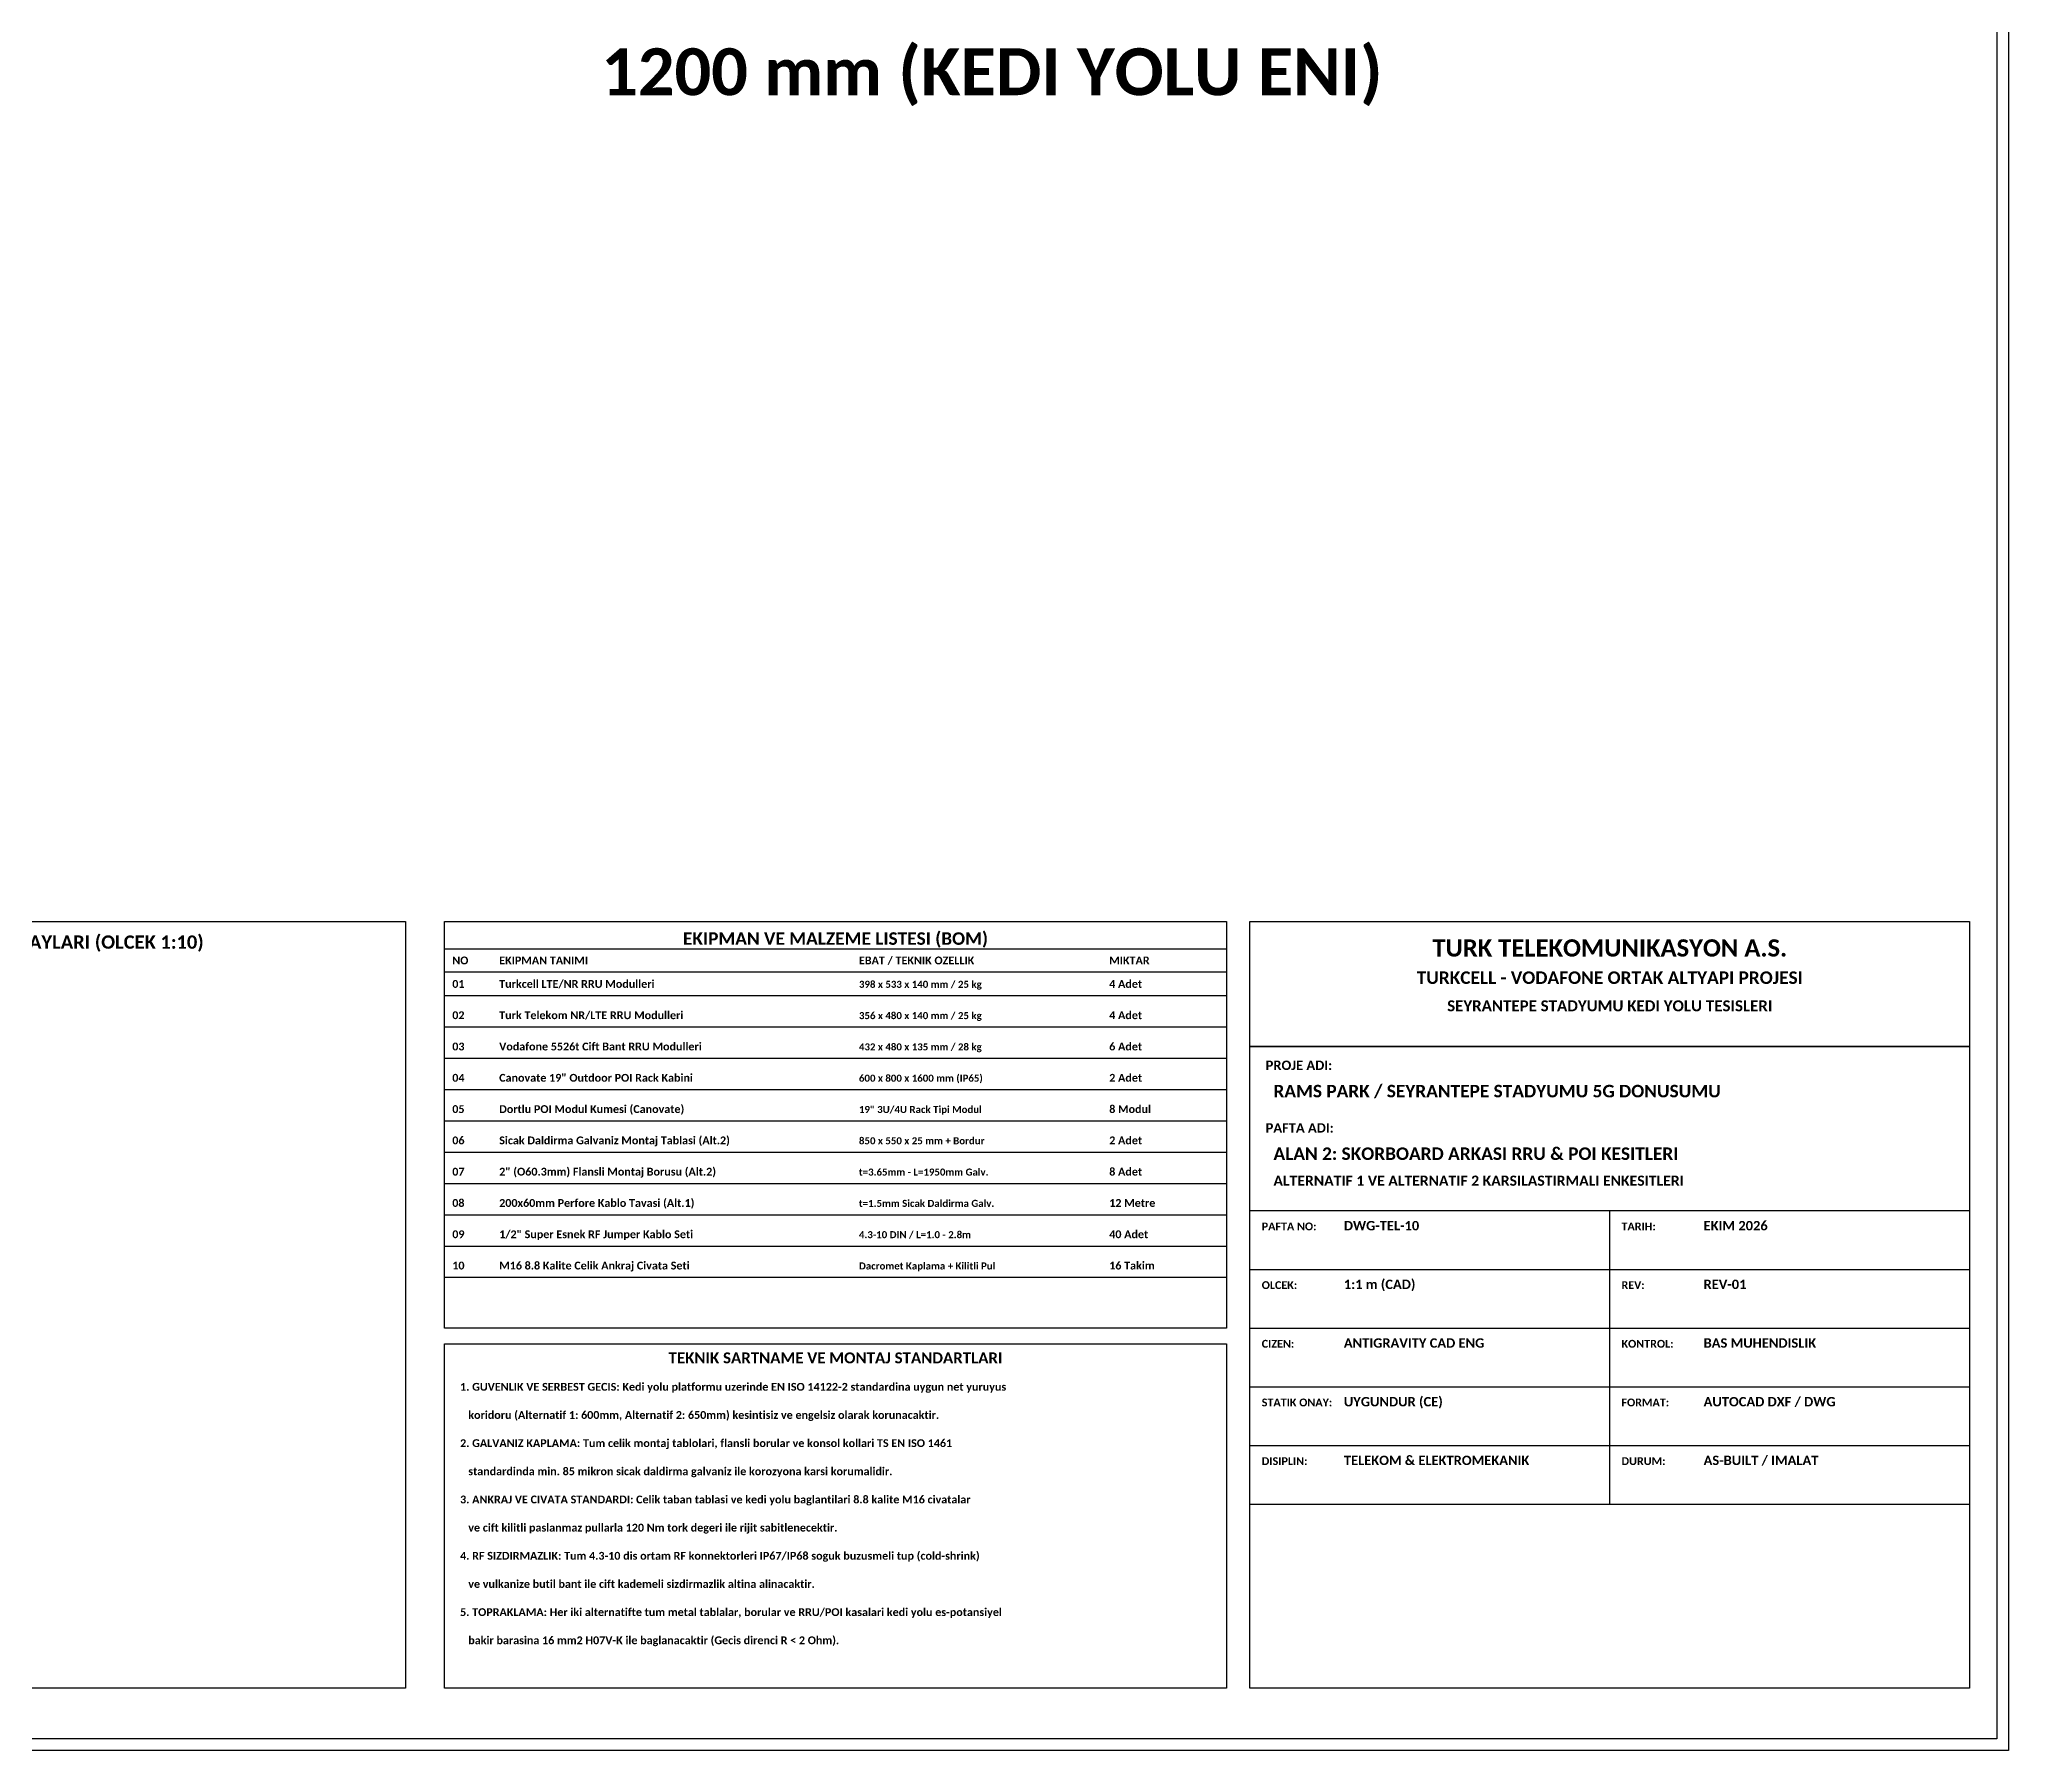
# Model space of a CAD drawing. Header units: metres. Extents: x -2.74 to 2.69, y -1.1 to 3.22.
# Drawn here: x 0.082 to 2.6, y -1.1 to 1.087 of the extents above; entities that cross this region are included whole.
import ezdxf
from ezdxf.enums import TextEntityAlignment as Align

# ---------------------------------------------------------------- set-up
doc = ezdxf.new("R2010")
doc.units = ezdxf.units.M
doc.layers.add('METIN_BILGI', color=7, linetype='CONTINUOUS')
doc.layers.add('OLCULER', color=1, linetype='CONTINUOUS')
doc.styles.get("Standard").update_dxf_attribs({"font": 'calibrib.ttf'})

msp = doc.modelspace()

# ---------------------------------------------------------------- linework, layer by layer
at = {"layer": 'METIN_BILGI'}
for p, q in [((0.6, -0.135), (1.6, -0.135)), ((0.6, -0.175), (1.6, -0.175)), ((0.6, -0.215), (1.6, -0.215)), ((0.6, -0.255), (1.6, -0.255)), ((0.6, -0.295), (1.6, -0.295)), ((0.6, -0.335), (1.6, -0.335)), ((0.6, -0.375), (1.6, -0.375)), ((0.6, -0.415), (1.6, -0.415)), ((2.09, -0.485), (2.09, -0.41)), ((0.6, -0.455), (1.6, -0.455)), ((0.6, -0.495), (1.6, -0.495)), ((1.63, -0.485), (2.55, -0.485)), ((2.09, -0.56), (2.09, -0.485)), ((1.63, -0.56), (2.55, -0.56)), ((2.09, -0.635), (2.09, -0.56)), ((1.63, -0.635), (2.55, -0.635)), ((2.09, -0.71), (2.09, -0.635)), ((1.63, -0.71), (2.55, -0.71)), ((2.09, -0.785), (2.09, -0.71)), ((1.63, -0.785), (2.55, -0.785))]:
    msp.add_line(p, q, dxfattribs=at)
for points in [[(-2.6, -1.1), (-2.6, 3.2), (2.6, 3.2), (2.6, -1.1)], [(-2.585, -1.085), (-2.585, 3.185), (2.585, 3.185), (2.585, -1.085)], [(-0.45, -1.02), (-0.45, -0.04), (0.55, -0.04), (0.55, -1.02)], [(0.6, -0.56), (0.6, -0.04), (1.6, -0.04), (1.6, -0.56)], [(1.63, -1.02), (1.63, -0.04), (2.55, -0.04), (2.55, -1.02)], [(1.63, -0.2), (1.63, -0.04), (2.55, -0.04), (2.55, -0.2)], [(0.6, -0.105), (0.6, -0.075), (1.6, -0.075), (1.6, -0.105)], [(1.63, -0.41), (1.63, -0.2), (2.55, -0.2), (2.55, -0.41)], [(0.6, -1.02), (0.6, -0.58), (1.6, -0.58), (1.6, -1.02)]]:
    msp.add_lwpolyline(points, close=True, dxfattribs=at)

# ---------------------------------------------------------------- texts
for s, height, p in [('IMALAT VE ANKRAJ DETAYLARI (OLCEK 1:10)', 0.017, (0.05, -0.075)), ('EKIPMAN VE MALZEME LISTESI (BOM)', 0.016, (1.1, -0.07)), ('TURK TELEKOMUNIKASYON A.S.', 0.022, (2.09, -0.085)), ('TURKCELL - VODAFONE ORTAK ALTYAPI PROJESI', 0.016, (2.09, -0.12)), ('SEYRANTEPE STADYUMU KEDI YOLU TESISLERI', 0.014, (2.09, -0.155)), ('TEKNIK SARTNAME VE MONTAJ STANDARTLARI', 0.014, (1.1, -0.605))]:
    msp.add_text(s, height=height, dxfattribs=at).set_placement(p, align=Align.CENTER)
for s, height, p in [('NO', 0.01, (0.61, -0.095)), ('EKIPMAN TANIMI', 0.01, (0.67, -0.095)), ('EBAT / TEKNIK OZELLIK', 0.01, (1.13, -0.095)), ('MIKTAR', 0.01, (1.45, -0.095)), ('01', 0.01, (0.61, -0.125)), ('Turkcell LTE/NR RRU Modulleri', 0.01, (0.67, -0.125)), ('398 x 533 x 140 mm / 25 kg', 0.009, (1.13, -0.125)), ('4 Adet', 0.01, (1.45, -0.125)), ('02', 0.01, (0.61, -0.165)), ('Turk Telekom NR/LTE RRU Modulleri', 0.01, (0.67, -0.165)), ('356 x 480 x 140 mm / 25 kg', 0.009, (1.13, -0.165)), ('4 Adet', 0.01, (1.45, -0.165)), ('03', 0.01, (0.61, -0.205)), ('Vodafone 5526t Cift Bant RRU Modulleri', 0.01, (0.67, -0.205)), ('432 x 480 x 135 mm / 28 kg', 0.009, (1.13, -0.205)), ('6 Adet', 0.01, (1.45, -0.205)), ('PROJE ADI:', 0.012, (1.65, -0.23)), ('04', 0.01, (0.61, -0.245)), ('Canovate 19" Outdoor POI Rack Kabini', 0.01, (0.67, -0.245)), ('600 x 800 x 1600 mm (IP65)', 0.009, (1.13, -0.245)), ('2 Adet', 0.01, (1.45, -0.245)), ('RAMS PARK / SEYRANTEPE STADYUMU 5G DONUSUMU', 0.016, (1.66, -0.265)), ('05', 0.01, (0.61, -0.285)), ('Dortlu POI Modul Kumesi (Canovate)', 0.01, (0.67, -0.285)), ('19" 3U/4U Rack Tipi Modul', 0.009, (1.13, -0.285)), ('8 Modul', 0.01, (1.45, -0.285)), ('PAFTA ADI:', 0.012, (1.65, -0.31)), ('06', 0.01, (0.61, -0.325)), ('Sicak Daldirma Galvaniz Montaj Tablasi (Alt.2)', 0.01, (0.67, -0.325)), ('850 x 550 x 25 mm + Bordur', 0.009, (1.13, -0.325)), ('2 Adet', 0.01, (1.45, -0.325)), ('ALAN 2: SKORBOARD ARKASI RRU & POI KESITLERI', 0.016, (1.66, -0.345)), ('07', 0.01, (0.61, -0.365)), ('2" (O60.3mm) Flansli Montaj Borusu (Alt.2)', 0.01, (0.67, -0.365)), ('t=3.65mm - L=1950mm Galv.', 0.009, (1.13, -0.365)), ('8 Adet', 0.01, (1.45, -0.365)), ('ALTERNATIF 1 VE ALTERNATIF 2 KARSILASTIRMALI ENKESITLERI', 0.013, (1.66, -0.378)), ('08', 0.01, (0.61, -0.405)), ('200x60mm Perfore Kablo Tavasi (Alt.1)', 0.01, (0.67, -0.405)), ('t=1.5mm Sicak Daldirma Galv.', 0.009, (1.13, -0.405)), ('12 Metre', 0.01, (1.45, -0.405)), ('PAFTA NO:', 0.01, (1.645, -0.435)), ('DWG-TEL-10', 0.012, (1.75, -0.435)), ('TARIH:', 0.01, (2.105, -0.435)), ('EKIM 2026', 0.012, (2.21, -0.435)), ('09', 0.01, (0.61, -0.445)), ('1/2" Super Esnek RF Jumper Kablo Seti', 0.01, (0.67, -0.445)), ('4.3-10 DIN / L=1.0 - 2.8m', 0.009, (1.13, -0.445)), ('40 Adet', 0.01, (1.45, -0.445)), ('10', 0.01, (0.61, -0.485)), ('M16 8.8 Kalite Celik Ankraj Civata Seti', 0.01, (0.67, -0.485)), ('Dacromet Kaplama + Kilitli Pul', 0.009, (1.13, -0.485)), ('16 Takim', 0.01, (1.45, -0.485)), ('OLCEK:', 0.01, (1.645, -0.51)), ('1:1 m (CAD)', 0.012, (1.75, -0.51)), ('REV:', 0.01, (2.105, -0.51)), ('REV-01', 0.012, (2.21, -0.51)), ('CIZEN:', 0.01, (1.645, -0.585)), ('ANTIGRAVITY CAD ENG', 0.012, (1.75, -0.585)), ('KONTROL:', 0.01, (2.105, -0.585)), ('BAS MUHENDISLIK', 0.012, (2.21, -0.585)), ('1. GUVENLIK VE SERBEST GECIS: Kedi yolu platformu uzerinde EN ISO 14122-2 standardina uygun net yuruyus', 0.01, (0.62, -0.64)), ('STATIK ONAY:', 0.01, (1.645, -0.66)), ('UYGUNDUR (CE)', 0.012, (1.75, -0.66)), ('FORMAT:', 0.01, (2.105, -0.66)), ('AUTOCAD DXF / DWG', 0.012, (2.21, -0.66)), ('   koridoru (Alternatif 1: 600mm, Alternatif 2: 650mm) kesintisiz ve engelsiz olarak korunacaktir.', 0.01, (0.62, -0.676)), ('2. GALVANIZ KAPLAMA: Tum celik montaj tablolari, flansli borular ve konsol kollari TS EN ISO 1461', 0.01, (0.62, -0.712)), ('DISIPLIN:', 0.01, (1.645, -0.735)), ('TELEKOM & ELEKTROMEKANIK', 0.012, (1.75, -0.735)), ('DURUM:', 0.01, (2.105, -0.735)), ('AS-BUILT / IMALAT', 0.012, (2.21, -0.735)), ('   standardinda min. 85 mikron sicak daldirma galvaniz ile korozyona karsi korumalidir.', 0.01, (0.62, -0.748)), ('3. ANKRAJ VE CIVATA STANDARDI: Celik taban tablasi ve kedi yolu baglantilari 8.8 kalite M16 civatalar', 0.01, (0.62, -0.784)), ('   ve cift kilitli paslanmaz pullarla 120 Nm tork degeri ile rijit sabitlenecektir.', 0.01, (0.62, -0.82)), ('4. RF SIZDIRMAZLIK: Tum 4.3-10 dis ortam RF konnektorleri IP67/IP68 soguk buzusmeli tup (cold-shrink)', 0.01, (0.62, -0.856)), ('   ve vulkanize butil bant ile cift kademeli sizdirmazlik altina alinacaktir.', 0.01, (0.62, -0.892)), ('5. TOPRAKLAMA: Her iki alternatifte tum metal tablalar, borular ve RRU/POI kasalari kedi yolu es-potansiyel', 0.01, (0.62, -0.928)), ('   bakir barasina 16 mm2 H07V-K ile baglanacaktir (Gecis direnci R < 2 Ohm).', 0.01, (0.62, -0.964))]:
    msp.add_text(s, height=height, dxfattribs=at).set_placement(p)
at = {"layer": 'OLCULER'}
msp.add_text('1200 mm (KEDI YOLU ENI)', height=0.06, dxfattribs=at).set_placement((1.3, 1.046), align=Align.MIDDLE_CENTER)

doc.saveas('drawing.dxf')
